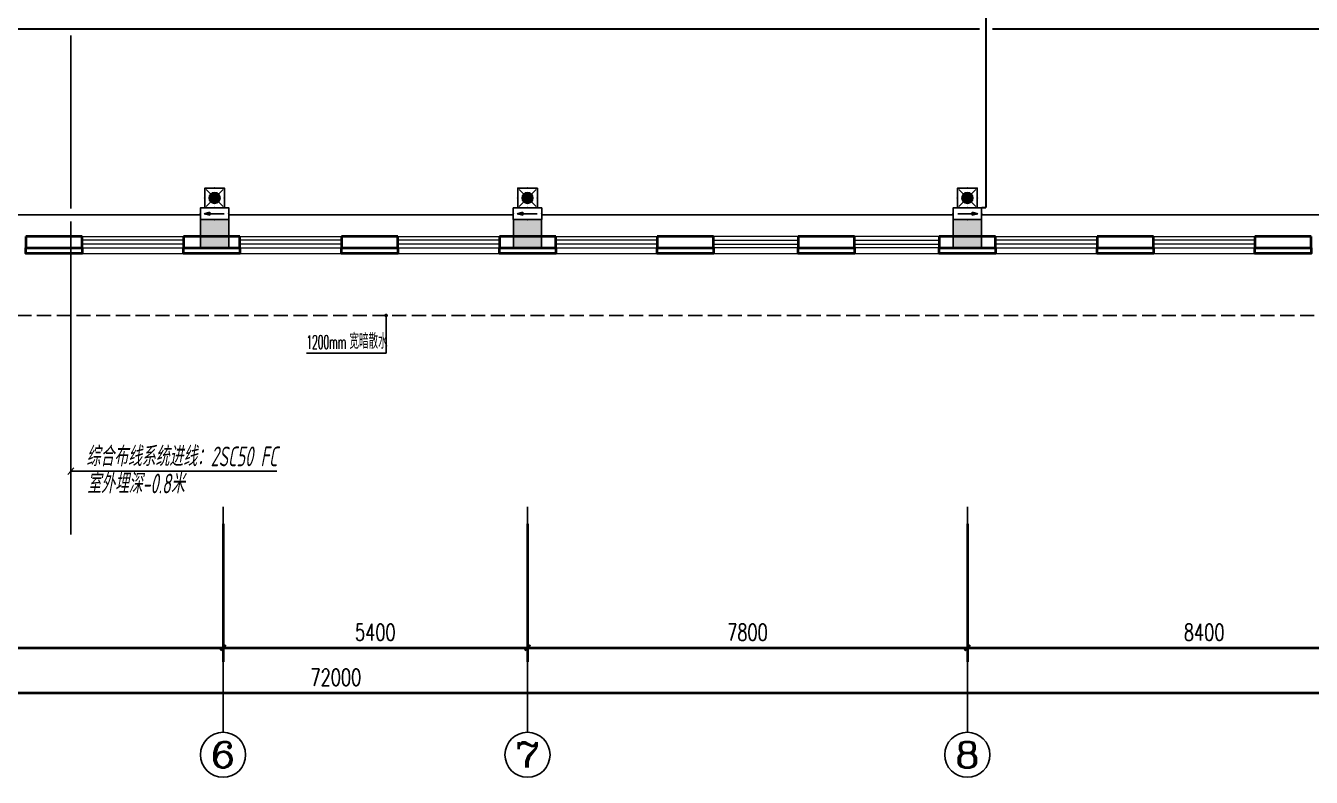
# Model space of a CAD drawing. Extents: x 491024 to 1725648, y 860327 to 1705161.
# Drawn here: x 790031 to 812831, y 1128056 to 1141399 of the extents above; entities that cross this region are included whole.
import ezdxf
from ezdxf.enums import TextEntityAlignment as Align

# ---------------------------------------------------------------- set-up
doc = ezdxf.new("R2010")
doc.units = 0
doc.header["$LTSCALE"] = 1000
doc.header["$MEASUREMENT"] = 0
doc.linetypes.add('DASH', pattern=[0.35, 0.25, -0.1])
doc.layers.get('Defpoints').update_dxf_attribs({"color": 8})
for name, color, linetype in [('!!DIM-动力', 7, 'Continuous'), ('!!电气', 1, 'Continuous'), ('AXIS', 8, 'Continuous'), ('AXIS_TEXT', 8, 'Continuous'), ('C-AXIS(轴号)', 8, 'Continuous'), ('C-AXIS-T(字)', 8, 'Continuous'), ('DIM-照明', 3, 'Continuous'), ('DIM_LEAD', 8, 'Continuous'), ('EQUIP-照明', 3, 'Continuous'), ('PUB_TEXT', 8, 'Continuous'), ('S-COLU-HATCH', 8, 'Continuous'), ('S-COLU-LINE1', 8, 'Continuous'), ('WIRE-应急', 1, 'DASH'), ('WIRE-照明', 2, 'Continuous'), ('卫生间', 8, 'Continuous')]:
    doc.layers.add(name, color=color, linetype=linetype)
for name, color, linetype, lineweight in [('WALL', 8, 'Continuous', 40), ('WINDOW', 8, 'Continuous', 15), ('平面-看线', 8, 'Continuous', 15)]:
    doc.layers.add(name, color=color, linetype=linetype, lineweight=lineweight)
doc.styles.add('_TCH_AXIS', font='COMPLEX', dxfattribs={"bigfont": 'GBCBIG'})
doc.styles.add('_TCH_DIM', font='SIMPLEX.shx', dxfattribs={"width": 0.7, "bigfont": 'GBCBIG.shx'})
doc.styles.add('_TCH_DIM_T3', font='SIMPLEX', dxfattribs={"width": 0.705882, "bigfont": 'GBCBIG'})
doc.styles.add('_TEL_DIM', font='SIMPLEX', dxfattribs={"width": 0.8, "height": 3.5, "bigfont": 'HZTXT'})
doc.styles.add('COMPLEX', font='COMPLEX')
doc.styles.add('HZTXT', font='gbeitc.shx', dxfattribs={"width": 0.8, "height": 400, "bigfont": 'hztxt.shx'})
doc.dimstyles.new('_TCH_ARCH&&100', dxfattribs={"dimtxt": 297.5, "dimasz": 100, "dimexe": 250, "dimexo": 300, "dimgap": 126.25, "dimtad": 1, "dimdec": 0, "dimzin": 0, "dimdsep": 46, "dimtxsty": '_TCH_DIM_T3', "dimblk": 'ARCHTICK', "dimcen": 0.09, "dimclrt": 7, "dimazin": 2, "dimtfac": 1, "dimtdec": 0, "dimtix": 1, "dimtmove": 2, "dimatfit": 3, "dimfxl": 1, "dimtolj": 1, "dimtzin": 0, "dimarcsym": 0})

# ---------------------------------------------------------------- blocks, each defined once
blk = doc.blocks.new('rewerwer')
at = {"layer": 'S-COLU-HATCH'}
h = blk.add_hatch(color=256, dxfattribs=at)
h.dxf.hatch_style = 1
h.paths.add_polyline_path([(1326788, 1137956), (1327288, 1137956), (1327288, 1137456), (1326788, 1137456)])
h = blk.add_hatch(color=256, dxfattribs=at)
h.dxf.hatch_style = 1
h.paths.add_polyline_path([(1332338, 1137956), (1332838, 1137956), (1332838, 1137456), (1332338, 1137456)])
h = blk.add_hatch(color=256, dxfattribs=at)
h.dxf.hatch_style = 1
h.paths.add_polyline_path([(1340138, 1137956), (1340638, 1137956), (1340638, 1137456), (1340138, 1137456)])
at = {"layer": 'S-COLU-LINE1'}
for points in [[(1326788, 1137956), (1327288, 1137956), (1327288, 1137456), (1326788, 1137456)], [(1332338, 1137956), (1332838, 1137956), (1332838, 1137456), (1332338, 1137456)], [(1340138, 1137956), (1340638, 1137956), (1340638, 1137456), (1340138, 1137456)]]:
    blk.add_lwpolyline(points, close=True, dxfattribs=at)
blk = doc.blocks.new('_ArchTick')
at = {"color": 0, "linetype": 'ByBlock', "const_width": 0.4}
blk.add_lwpolyline([(-0.5, -0.5), (0.5, 0.5)], dxfattribs=at)
blk = doc.blocks.new('*D46')
at = {"layer": 'AXIS', "color": 0, "lineweight": -2, "transparency": 16777216}
for p, q in [((1293188, 1132556), (1293188, 1129306)), ((1365188, 1132556), (1365188, 1129306)), ((1293188, 1129556), (1365188, 1129556))]:
    blk.add_line(p, q, dxfattribs=at)
at = {"layer": 'Defpoints', "color": 0, "transparency": 16777216}
for p in [(1293188, 1132856), (1365188, 1132856), (1365188, 1129556)]:
    blk.add_point(p, dxfattribs=at)
at = {"layer": 'AXIS', "color": 0, "lineweight": -2, "transparency": 16777216, "xscale": 100, "yscale": 100, "zscale": 100, "rotation": 180}
blk.add_blockref('_ArchTick', (1293188, 1129556), dxfattribs=at)
at = {"layer": 'AXIS', "color": 0, "lineweight": -2, "transparency": 16777216, "xscale": 100, "yscale": 100, "zscale": 100}
blk.add_blockref('_ArchTick', (1365188, 1129556), dxfattribs=at)
at = {"layer": 'AXIS', "color": 7, "transparency": 16777216, "insert": (1329188, 1129831), "char_height": 297.5, "attachment_point": 5, "style": '_TCH_DIM_T3'}
blk.add_mtext('\\A1;72000', dxfattribs=at)
blk = doc.blocks.new('*D38')
at = {"layer": 'AXIS', "color": 0, "lineweight": -2, "transparency": 16777216}
for p, q in [((1318588, 1132556), (1318588, 1130106)), ((1327188, 1132556), (1327188, 1130106)), ((1318588, 1130356), (1327188, 1130356))]:
    blk.add_line(p, q, dxfattribs=at)
at = {"layer": 'Defpoints', "color": 0, "transparency": 16777216}
for p in [(1318588, 1132856), (1327188, 1132856), (1327188, 1130356)]:
    blk.add_point(p, dxfattribs=at)
at = {"layer": 'AXIS', "color": 0, "lineweight": -2, "transparency": 16777216, "xscale": 100, "yscale": 100, "zscale": 100, "rotation": 180}
blk.add_blockref('_ArchTick', (1318588, 1130356), dxfattribs=at)
at = {"layer": 'AXIS', "color": 0, "lineweight": -2, "transparency": 16777216, "xscale": 100, "yscale": 100, "zscale": 100}
blk.add_blockref('_ArchTick', (1327188, 1130356), dxfattribs=at)
at = {"layer": 'AXIS', "color": 7, "transparency": 16777216, "insert": (1322888, 1130631), "char_height": 297.5, "attachment_point": 5, "style": '_TCH_DIM_T3'}
blk.add_mtext('\\A1;8600', dxfattribs=at)
blk = doc.blocks.new('*D37')
at = {"layer": 'AXIS', "color": 0, "lineweight": -2, "transparency": 16777216}
for p, q in [((1327188, 1132556), (1327188, 1130106)), ((1332588, 1132556), (1332588, 1130106)), ((1327188, 1130356), (1332588, 1130356))]:
    blk.add_line(p, q, dxfattribs=at)
at = {"layer": 'Defpoints', "color": 0, "transparency": 16777216}
for p in [(1327188, 1132856), (1332588, 1132856), (1332588, 1130356)]:
    blk.add_point(p, dxfattribs=at)
at = {"layer": 'AXIS', "color": 0, "lineweight": -2, "transparency": 16777216, "xscale": 100, "yscale": 100, "zscale": 100, "rotation": 180}
blk.add_blockref('_ArchTick', (1327188, 1130356), dxfattribs=at)
at = {"layer": 'AXIS', "color": 0, "lineweight": -2, "transparency": 16777216, "xscale": 100, "yscale": 100, "zscale": 100}
blk.add_blockref('_ArchTick', (1332588, 1130356), dxfattribs=at)
at = {"layer": 'AXIS', "color": 7, "transparency": 16777216, "insert": (1329888, 1130631), "char_height": 297.5, "attachment_point": 5, "style": '_TCH_DIM_T3'}
blk.add_mtext('\\A1;5400', dxfattribs=at)
blk = doc.blocks.new('*D36')
at = {"layer": 'AXIS', "color": 0, "lineweight": -2, "transparency": 16777216}
for p, q in [((1332588, 1132556), (1332588, 1130106)), ((1340388, 1132556), (1340388, 1130106)), ((1332588, 1130356), (1340388, 1130356))]:
    blk.add_line(p, q, dxfattribs=at)
at = {"layer": 'Defpoints', "color": 0, "transparency": 16777216}
for p in [(1332588, 1132856), (1340388, 1132856), (1340388, 1130356)]:
    blk.add_point(p, dxfattribs=at)
at = {"layer": 'AXIS', "color": 0, "lineweight": -2, "transparency": 16777216, "xscale": 100, "yscale": 100, "zscale": 100, "rotation": 180}
blk.add_blockref('_ArchTick', (1332588, 1130356), dxfattribs=at)
at = {"layer": 'AXIS', "color": 0, "lineweight": -2, "transparency": 16777216, "xscale": 100, "yscale": 100, "zscale": 100}
blk.add_blockref('_ArchTick', (1340388, 1130356), dxfattribs=at)
at = {"layer": 'AXIS', "color": 7, "transparency": 16777216, "insert": (1336488, 1130631), "char_height": 297.5, "attachment_point": 5, "style": '_TCH_DIM_T3'}
blk.add_mtext('\\A1;7800', dxfattribs=at)
blk = doc.blocks.new('*D35')
at = {"layer": 'AXIS', "color": 0, "lineweight": -2, "transparency": 16777216}
for p, q in [((1340388, 1132556), (1340388, 1130106)), ((1348788, 1132556), (1348788, 1130106)), ((1340388, 1130356), (1348788, 1130356))]:
    blk.add_line(p, q, dxfattribs=at)
at = {"layer": 'Defpoints', "color": 0, "transparency": 16777216}
for p in [(1340388, 1132856), (1348788, 1132856), (1348788, 1130356)]:
    blk.add_point(p, dxfattribs=at)
at = {"layer": 'AXIS', "color": 0, "lineweight": -2, "transparency": 16777216, "xscale": 100, "yscale": 100, "zscale": 100, "rotation": 180}
blk.add_blockref('_ArchTick', (1340388, 1130356), dxfattribs=at)
at = {"layer": 'AXIS', "color": 0, "lineweight": -2, "transparency": 16777216, "xscale": 100, "yscale": 100, "zscale": 100}
blk.add_blockref('_ArchTick', (1348788, 1130356), dxfattribs=at)
at = {"layer": 'AXIS', "color": 7, "transparency": 16777216, "insert": (1344588, 1130631), "char_height": 297.5, "attachment_point": 5, "style": '_TCH_DIM_T3'}
blk.add_mtext('\\A1;8400', dxfattribs=at)
blk = doc.blocks.new('$WINLIB2D$00000001')
at = {"color": 0}
for points in [[(-0.5, 0.5), (-0.5, -0.5)], [(-0.5, 0.5), (0.5, 0.5)], [(0.5, -0.5), (0.5, 0.5)], [(0.5, 0.167), (-0.5, 0.167)], [(0.5, -0.167), (-0.5, -0.167)], [(-0.5, -0.5), (0.5, -0.5)]]:
    blk.add_lwpolyline(points, dxfattribs=at)
blk = doc.blocks.new('_AXISO')
blk.add_circle((0, 0), 0.5)
at = {"layer": 'AXIS_TEXT', "style": 'COMPLEX', "width": 1.041667}
blk.add_attdef('A', text='', height=0.56, dxfattribs=at).set_placement((-0.25, -0.28), (0.25, -0.28), align=Align.FIT)
blk = doc.blocks.new('$equip$00002540')
blk.add_hatch(color=256).paths.add_polyline_path([(0.24, 0.372), (0.24, 0.228), (0.528, 0.3)])
for p, q in [((-0.72, 0.6), (-0.72, 0)), ((0.72, 0.6), (-0.72, 0.6)), ((-0.72, 0), (0.72, 0)), ((0.24, 0.372), (0.24, 0.228)), ((0.528, 0.3), (0.24, 0.372)), ((0.24, 0.228), (0.528, 0.3)), ((0.72, 0), (0.72, 0.6))]:
    blk.add_line(p, q)
at = {"color": 7}
blk.add_line((-0.48, 0.3), (0.48, 0.3), dxfattribs=at)
at = {"const_width": 0.04}
blk.add_lwpolyline([(-0.72, 0.6), (-0.72, 0), (0.72, 0), (0.72, 0.6), (-0.72, 0.6), (-0.72, 0)], dxfattribs=at)
for p in [(-0.72, 0.3), (0, 0.6), (0, 0), (0.72, 0.3)]:
    blk.add_point(p)
at = {"color": 7, "style": '_TEL_DIM', "flags": 1}
blk.add_attdef('A', text='', height=0.00002, dxfattribs=at).set_placement((0, 0), align=Align.MIDDLE_CENTER)
blk = doc.blocks.new('$equip$00002604')
blk.add_hatch(color=256).paths.add_polyline_path([(0.275, 0.5, 1), (-0.274, 0.5, 1)])
for p, q in [((-0.429, 0.929), (-0.194, 0.694)), ((0.194, 0.694), (0.429, 0.929)), ((-0.429, 0.071), (-0.194, 0.306)), ((0.194, 0.306), (0.429, 0.071))]:
    blk.add_line(p, q)
at = {"const_width": 0.04}
blk.add_lwpolyline([(-0.5, 1), (-0.5, 0), (0.5, 0), (0.5, 1), (-0.5, 1), (-0.5, 0)], dxfattribs=at)
blk.add_lwpolyline([(-0.5, 1), (-0.5, 0), (0.5, 0), (0.5, 1)], close=True)
blk.add_circle((0, 0.5), 0.275)
for p in [(0, 1), (-0.5, 0.5), (0, 0), (0.5, 0.5)]:
    blk.add_point(p)
at = {"color": 7, "style": '_TEL_DIM', "flags": 1}
blk.add_attdef('A', text='', height=0.000025, dxfattribs=at).set_placement((0, 0), align=Align.MIDDLE_CENTER)
blk = doc.blocks.new('SDFSDFGSDFGSDFHG')
at = {"layer": 'C-AXIS(轴号)', "color": 8}
for p, q in [((1327187.7, 1132856.1), (1327187.7, 1128856.1)), ((1332587.7, 1132856.1), (1332587.7, 1128856.1)), ((1340387.7, 1132856.1), (1340387.7, 1128856.1))]:
    blk.add_line(p, q, dxfattribs=at)
at = {"layer": 'DIM_LEAD', "color": 8}
for p, q in [((1330079, 1136256.1), (1330079, 1135583.9)), ((1330079, 1136256.1), (1330079, 1135583.9)), ((1330079, 1136256.1), (1330079, 1135583.9)), ((1330079, 1136256.1), (1330079, 1135583.9)), ((1330079, 1135583.9), (1328666.1, 1135583.9))]:
    blk.add_line(p, q, dxfattribs=at)
at = {"layer": 'DIM_LEAD', "color": 8, "const_width": 32}
blk.add_lwpolyline([(1330079, 1136272.1, 1), (1330079, 1136240.1, 1)], format="xyb", close=True, dxfattribs=at)
blk.add_lwpolyline([(1330079, 1136272.1, 1), (1330079, 1136240.1, 1)], format="xyb", close=True, dxfattribs=at)
blk.add_lwpolyline([(1330079, 1136272.1, 1), (1330079, 1136240.1, 1)], format="xyb", close=True, dxfattribs=at)
blk.add_lwpolyline([(1330079, 1136272.1, 1), (1330079, 1136240.1, 1)], format="xyb", close=True, dxfattribs=at)
at = {"layer": 'WALL', "color": 8}
for p, q in [((1324687.7, 1137656.1), (1323687.7, 1137656.1)), ((1323687.7, 1137656.1), (1323687.7, 1137456.1)), ((1324687.7, 1137456.1), (1324687.7, 1137656.1)), ((1327487.7, 1137656.1), (1326487.7, 1137656.1)), ((1326487.7, 1137656.1), (1326487.7, 1137456.1)), ((1327487.7, 1137456.1), (1327487.7, 1137656.1)), ((1330287.7, 1137656.1), (1329287.7, 1137656.1)), ((1329287.7, 1137656.1), (1329287.7, 1137456.1)), ((1330287.7, 1137456.1), (1330287.7, 1137656.1)), ((1333087.7, 1137656.1), (1332087.7, 1137656.1)), ((1332087.7, 1137656.1), (1332087.7, 1137456.1)), ((1333087.7, 1137456.1), (1333087.7, 1137656.1)), ((1335887.7, 1137656.1), (1334887.7, 1137656.1)), ((1334887.7, 1137656.1), (1334887.7, 1137456.1)), ((1335887.7, 1137456.1), (1335887.7, 1137656.1)), ((1338387.7, 1137656.1), (1337387.7, 1137656.1)), ((1337387.7, 1137656.1), (1337387.7, 1137456.1)), ((1338387.7, 1137456.1), (1338387.7, 1137656.1)), ((1340887.7, 1137656.1), (1339887.7, 1137656.1)), ((1339887.7, 1137656.1), (1339887.7, 1137456.1)), ((1340887.7, 1137456.1), (1340887.7, 1137656.1)), ((1343687.7, 1137656.1), (1342687.7, 1137656.1)), ((1342687.7, 1137656.1), (1342687.7, 1137456.1)), ((1343687.7, 1137456.1), (1343687.7, 1137656.1)), ((1346487.7, 1137656.1), (1345487.7, 1137656.1)), ((1345487.7, 1137656.1), (1345487.7, 1137456.1)), ((1346487.7, 1137456.1), (1346487.7, 1137656.1)), ((1323687.7, 1137456.1), (1324687.7, 1137456.1)), ((1326487.7, 1137456.1), (1327487.7, 1137456.1)), ((1329287.7, 1137456.1), (1330287.7, 1137456.1)), ((1332087.7, 1137456.1), (1333087.7, 1137456.1)), ((1334887.7, 1137456.1), (1335887.7, 1137456.1)), ((1337387.7, 1137456.1), (1338387.7, 1137456.1)), ((1339887.7, 1137456.1), (1340887.7, 1137456.1)), ((1342687.7, 1137456.1), (1343687.7, 1137456.1)), ((1345487.7, 1137456.1), (1346487.7, 1137456.1))]:
    blk.add_line(p, q, dxfattribs=at)
for points in [[(1324687.7, 1137456.1), (1324687.7, 1137356.1), (1323687.7, 1137356.1), (1323687.7, 1137456.1)], [(1327487.7, 1137456.1), (1327487.7, 1137356.1), (1326487.7, 1137356.1), (1326487.7, 1137456.1)], [(1330287.7, 1137456.1), (1330287.7, 1137356.1), (1329287.7, 1137356.1), (1329287.7, 1137456.1)], [(1333087.7, 1137456.1), (1333087.7, 1137356.1), (1332087.7, 1137356.1), (1332087.7, 1137456.1)], [(1335887.7, 1137456.1), (1335887.7, 1137356.1), (1334887.7, 1137356.1), (1334887.7, 1137456.1)], [(1338387.7, 1137456.1), (1338387.7, 1137356.1), (1337387.7, 1137356.1), (1337387.7, 1137456.1)], [(1340887.7, 1137456.1), (1340887.7, 1137356.1), (1339887.7, 1137356.1), (1339887.7, 1137456.1)], [(1343687.7, 1137456.1), (1343687.7, 1137356.1), (1342687.7, 1137356.1), (1342687.7, 1137456.1)], [(1346487.7, 1137456.1), (1346487.7, 1137356.1), (1345487.7, 1137356.1), (1345487.7, 1137456.1)]]:
    blk.add_lwpolyline(points, dxfattribs=at)
at = {"layer": '卫生间', "color": 8, "linetype": 'DASH'}
blk.add_lwpolyline([(1365087.7, 1136256.1), (1315937.3, 1136256.1)], dxfattribs=at)
at = {"layer": '平面-看线', "color": 8}
for points in [[(1324687.7, 1137356.1), (1326487.7, 1137356.1)], [(1327487.7, 1137356.1), (1329287.7, 1137356.1)], [(1330287.7, 1137356.1), (1332087.7, 1137356.1)], [(1333087.7, 1137356.1), (1334887.7, 1137356.1)], [(1335887.7, 1137356.1), (1337387.7, 1137356.1)], [(1338387.7, 1137356.1), (1339887.7, 1137356.1)], [(1340887.7, 1137356.1), (1342687.7, 1137356.1)], [(1343687.7, 1137356.1), (1345487.7, 1137356.1)]]:
    blk.add_lwpolyline(points, dxfattribs=at)
at = {"layer": 'C-AXIS(轴号)', "color": 8}
ref = blk.add_blockref('_AXISO', (1327187.7, 1128456.1), dxfattribs=dict(at, xscale=800, yscale=800, zscale=800))
ref.add_attrib('A', '6', dxfattribs={"layer": 'C-AXIS-T(字)', "height": 452.5, "style": '_TCH_AXIS', "width": 1.5}).set_placement((1326961.4, 1128229.9), (1327414, 1128229.9), align=Align.FIT)
ref = blk.add_blockref('_AXISO', (1332587.7, 1128456.1), dxfattribs=dict(at, xscale=800, yscale=800, zscale=800))
ref.add_attrib('A', '7', dxfattribs={"layer": 'C-AXIS-T(字)', "height": 452.5, "style": '_TCH_AXIS', "width": 1.5}).set_placement((1332361.4, 1128229.9), (1332814, 1128229.9), align=Align.FIT)
ref = blk.add_blockref('_AXISO', (1340387.7, 1128456.1), dxfattribs=dict(at, xscale=800, yscale=800, zscale=800))
ref.add_attrib('A', '8', dxfattribs={"layer": 'C-AXIS-T(字)', "height": 452.5, "style": '_TCH_AXIS', "width": 1.5}).set_placement((1340161.4, 1128229.9), (1340614, 1128229.9), align=Align.FIT)
at = {"layer": 'S-COLU-LINE1', "color": 8}
blk.add_blockref('rewerwer', (0, 0), dxfattribs=at)
at = {"layer": 'WINDOW', "color": 8, "yscale": -200, "rotation": 179.9999999999931}
for p, xscale, zscale in [((1325587.7, 1137556.1), -1800, -1800), ((1328387.7, 1137556.1), -1800, -1800), ((1331187.7, 1137556.1), -1800, -1800), ((1333987.7, 1137556.1), -1800, -1800), ((1336637.7, 1137556.1), 1500, 1500), ((1339137.7, 1137556.1), 1500, 1500), ((1341787.7, 1137556.1), -1800, -1800), ((1344587.7, 1137556.1), -1800, -1800)]:
    blk.add_blockref('$WINLIB2D$00000001', p, dxfattribs=dict(at, xscale=xscale, zscale=zscale))
at = {"layer": 'PUB_TEXT', "color": 8, "style": '_TCH_DIM'}
for s, height, width, p in [('1200mm', 238, 0.494118, (1328666.1, 1135664)), ('宽暗散水', 270.07, 0.7, (1329427.7, 1135664))]:
    blk.add_text(s, height=height, dxfattribs=dict(at, width=width)).set_placement(p)
at = {"layer": 'AXIS', "color": 8}
for p1, p2, distance, picture, middle in [((1293187.7, 1132856.1), (1365187.7, 1132856.1), -3300, '*D46', (1329187.7, 1129831.1)), ((1318587.7, 1132856.1), (1327187.7, 1132856.1), -2500, '*D38', (1322887.7, 1130631.1)), ((1327187.7, 1132856.1), (1332587.7, 1132856.1), -2500, '*D37', (1329887.7, 1130631.1)), ((1332587.7, 1132856.1), (1340387.7, 1132856.1), -2500, '*D36', (1336487.7, 1130631.1)), ((1340387.7, 1132856.1), (1348787.7, 1132856.1), -2500, '*D35', (1344587.7, 1130631.1))]:
    dim = blk.add_aligned_dim(p1=p1, p2=p2, distance=distance, dimstyle='_TCH_ARCH&&100', dxfattribs=at)
    dim.commit()
    dim.dimension.update_dxf_attribs({"geometry": picture, "text_midpoint": middle})

msp = doc.modelspace()

# ---------------------------------------------------------------- linework, layer by layer
at = {"layer": '!!DIM-动力', "color": 2}
msp.add_line((790881.5, 1133552.3), (790780.4, 1133433.4), dxfattribs=at)
at = {"layer": '!!电气', "color": 2}
msp.add_line((790831, 1133492.8), (794482.6, 1133492.9), dxfattribs=at)
at = {"layer": 'WIRE-应急', "const_width": 35}
for points in [[(807064.1, 1143804.1), (807064.1, 1138166.1)], [(788316.2, 1141342.7), (806951.6, 1141342.7)], [(807176.6, 1141342.7), (829433.4, 1141342.7)], [(807064.1, 1138166.1), (806983, 1138166.1)], [(793129, 1138041.1), (785678.1, 1138041.1)], [(798679, 1138041.1), (793633, 1138041.1)], [(806479, 1138041.1), (799183, 1138041.1)], [(814955.9, 1138041.1), (806983, 1138041.1)]]:
    msp.add_lwpolyline(points, dxfattribs=at)
at = {"layer": 'WIRE-照明', "const_width": 35}
for points in [[(790831, 1141230.2), (790831, 1138153.6)], [(790831, 1137928.6), (790831, 1132362.6)]]:
    msp.add_lwpolyline(points, dxfattribs=at)

# ---------------------------------------------------------------- block references
at = {"layer": 'EQUIP-照明', "yscale": 350, "zscale": 350}
for name, p, xscale in [('$equip$00002604', (793381, 1138166.1), 350), ('$equip$00002604', (798931, 1138166.1), -350), ('$equip$00002604', (806731, 1138166.1), 350), ('$equip$00002540', (793381, 1137956.1), -350), ('$equip$00002540', (798931, 1137956.1), -350), ('$equip$00002540', (806731, 1137956.1), 350)]:
    msp.add_blockref(name, p, dxfattribs=dict(at, xscale=xscale))
at = {"layer": 'WALL', "color": 252}
msp.add_blockref('SDFSDFGSDFGSDFHG', (-533656.7, 0), dxfattribs=at)

# ---------------------------------------------------------------- texts
at = {"layer": 'DIM-照明', "color": 7, "style": 'HZTXT', "width": 0.7}
for s, p in [('综合布线系统进线：2SC50 FC', (791105.4, 1133577.8, 0)), ('室外埋深-0.8米', (791119.8, 1133096.3, 0))]:
    msp.add_text(s, height=350, dxfattribs=at).set_placement(p)

doc.saveas('drawing.dxf')
